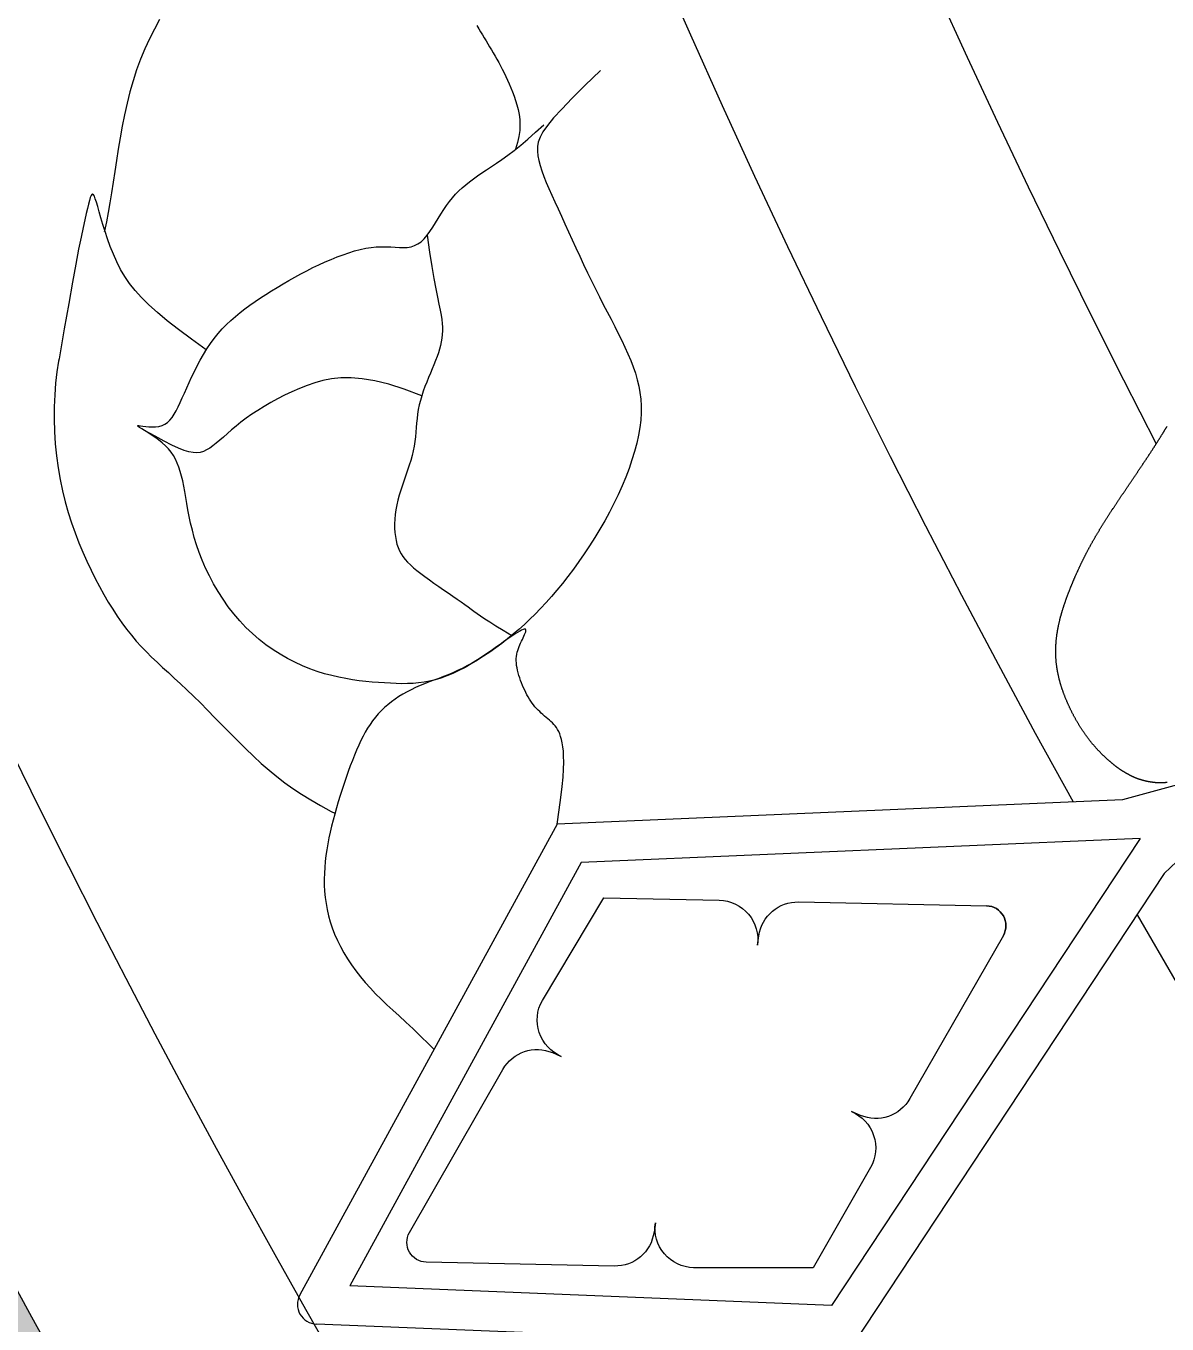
# Model space of a CAD drawing. Header units: feet. Extents: x 0 to 841, y 0 to 594.
# Drawn here: x 638.973 to 640.311, y 126.182 to 127.703 of the extents above; entities that cross this region are included whole.
import ezdxf

# ---------------------------------------------------------------- set-up
doc = ezdxf.new("R2010")
doc.units = ezdxf.units.FT
doc.header["$MEASUREMENT"] = 0
doc.layers.add('LOGO', color=7, linetype='Continuous')

# ---------------------------------------------------------------- blocks, each defined once
blk = doc.blocks.new('YOTA')
h = blk.add_hatch(color=1)
edge = h.paths.add_edge_path()
edge.add_arc((302.8865, 246.9749), 39.995, 0, 360)
edge = h.paths.add_edge_path(flags=16)
edge.add_arc((302.8865, 246.9749), 39.7003, 0, 360)
at = {"color": 2}
for p, q in [((272.7876, 229.9421), (272.1678, 229.7736)), ((272.7876, 229.9421), (272.3241, 229.4975)), ((272.1678, 229.7736), (270.0559, 229.6822)), ((270.0559, 229.6822), (269.0943, 227.924)), ((272.2344, 229.629), (270.1453, 229.5386)), ((272.2344, 229.629), (271.0812, 227.8847)), ((270.1453, 229.5386), (269.2805, 227.9574)), ((272.3241, 229.4975), (271.1583, 227.7341)), ((271.0812, 227.8847), (269.2805, 227.9574)), ((271.1583, 227.7341), (269.1559, 227.815))]:
    blk.add_line(p, q, dxfattribs=at)
for points in [[(268.5703, 232.6878), (268.5506, 232.6518), (268.532, 232.6151), (268.5146, 232.5776), (268.4986, 232.5391), (268.484, 232.4995), (268.4709, 232.4588), (268.4591, 232.4171), (268.4486, 232.3747), (268.4391, 232.3318), (268.4306, 232.2887), (268.4228, 232.2457), (268.4157, 232.203), (268.4091, 232.1609), (268.4027, 232.1196), (268.3966, 232.0795), (268.3905, 232.0407), (268.3843, 232.0032), (268.378, 231.967), (268.3714, 231.9321), (268.3644, 231.8983), (268.3635, 231.8944)], [(269.7561, 232.6648), (269.7629, 232.6532), (269.7696, 232.6417), (269.7764, 232.6304), (269.7831, 232.6191), (269.7899, 232.6079), (269.7967, 232.5967), (269.8034, 232.5854), (269.8102, 232.5741), (269.8169, 232.5626), (269.8237, 232.551), (269.8304, 232.5391), (269.8372, 232.527), (269.8439, 232.5145), (269.8506, 232.5018), (269.8572, 232.4887), (269.8637, 232.4753), (269.8701, 232.4615), (269.8765, 232.4472), (269.8826, 232.4325), (269.8887, 232.4174), (269.8945, 232.4017), (269.9002, 232.3855), (269.9054, 232.3687), (269.9099, 232.3512), (269.9134, 232.333), (269.9158, 232.3139), (269.9166, 232.2939), (269.9158, 232.2729), (269.913, 232.2509), (269.9079, 232.2277), (269.9004, 232.2032)], [(270.2175, 232.4966), (270.1594, 232.4406), (270.1114, 232.3932), (270.0727, 232.3533), (270.0423, 232.3198), (270.0192, 232.2917), (270.0026, 232.268), (269.9915, 232.2477), (269.985, 232.2296), (269.9821, 232.2128), (269.9819, 232.1962), (269.9837, 232.179), (269.9872, 232.1609), (269.9921, 232.1419), (269.9985, 232.122), (270.0061, 232.1011), (270.0149, 232.0792), (270.0247, 232.0562), (270.0354, 232.0321), (270.0468, 232.0069), (270.0589, 231.9805), (270.0714, 231.953), (270.0844, 231.9244), (270.0978, 231.8949), (270.1115, 231.8649), (270.1255, 231.8343), (270.1398, 231.8035), (270.1543, 231.7727), (270.169, 231.7419), (270.1837, 231.7115), (270.1985, 231.6815), (270.2134, 231.6522), (270.2281, 231.6236), (270.2426, 231.5956), (270.2569, 231.5682), (270.2707, 231.5413), (270.2841, 231.515), (270.2968, 231.4891), (270.3088, 231.4638), (270.32, 231.4388), (270.3303, 231.4143), (270.3396, 231.3901), (270.3477, 231.3661), (270.3547, 231.3422), (270.3605, 231.3182), (270.3649, 231.294), (270.3679, 231.2693), (270.3695, 231.2441), (270.3695, 231.2182), (270.368, 231.1915), (270.3647, 231.1637), (270.3598, 231.1348), (270.3531, 231.1049), (270.3449, 231.0741), (270.3352, 231.0427), (270.3242, 231.0107), (270.3118, 230.9782), (270.2982, 230.9456), (270.2835, 230.9128), (270.2677, 230.8801), (270.251, 230.8476), (270.2335, 230.8155), (270.2152, 230.7838), (270.1962, 230.7526), (270.1767, 230.7221), (270.1568, 230.6922), (270.1366, 230.6632), (270.1161, 230.635), (270.0956, 230.6077), (270.075, 230.5815), (270.0545, 230.5564), (270.0342, 230.5325), (270.014, 230.5097), (269.9939, 230.4879), (269.9737, 230.4671), (269.9535, 230.4472), (269.9331, 230.428), (269.9125, 230.4095), (269.8916, 230.3916), (269.8703, 230.3743), (269.8486, 230.3574), (269.8264, 230.3408), (269.8038, 230.3248), (269.781, 230.3093), (269.7579, 230.2946), (269.7347, 230.2807), (269.7116, 230.2677), (269.6886, 230.2558), (269.6658, 230.2451), (269.6433, 230.2357), (269.6214, 230.2277), (269.5999, 230.2212), (269.5788, 230.2161), (269.5581, 230.2123), (269.5375, 230.2096), (269.517, 230.2079), (269.4965, 230.207), (269.4757, 230.2069), (269.4546, 230.2074), (269.4331, 230.2083), (269.4111, 230.2096), (269.3883, 230.2111), (269.365, 230.2129), (269.341, 230.2151), (269.3164, 230.2179), (269.2913, 230.2214), (269.2657, 230.2256), (269.2397, 230.2307), (269.2132, 230.2369), (269.1863, 230.2442), (269.1591, 230.2528), (269.1316, 230.2627), (269.1039, 230.2741), (269.0761, 230.2869), (269.0485, 230.301), (269.0211, 230.3167), (268.9941, 230.3338), (268.9676, 230.3523), (268.9418, 230.3723), (268.9168, 230.3939), (268.8927, 230.4169), (268.8696, 230.4415), (268.8477, 230.4673), (268.8269, 230.4943), (268.8073, 230.5221), (268.789, 230.5507), (268.772, 230.5797), (268.7564, 230.6091), (268.7422, 230.6385), (268.7294, 230.6677), (268.718, 230.6966), (268.7082, 230.725), (268.6998, 230.7528), (268.6926, 230.7799), (268.6863, 230.8062), (268.6809, 230.8317), (268.6762, 230.8564), (268.672, 230.8801), (268.6681, 230.9028), (268.6644, 230.9244), (268.6606, 230.9449), (268.6566, 230.9642), (268.6523, 230.9824), (268.6476, 230.9995), (268.6423, 231.0157), (268.6363, 231.0309), (268.6296, 231.0453), (268.6219, 231.0589), (268.6132, 231.0718), (268.6033, 231.0841), (268.5922, 231.0958), (268.5798, 231.107), (268.5665, 231.1177), (268.5528, 231.1276), (268.5392, 231.1368), (268.5262, 231.1451), (268.5143, 231.1524), (268.5039, 231.1587), (268.4957, 231.1638), (268.4901, 231.1676), (268.4876, 231.17), (268.4885, 231.1711), (268.4925, 231.171), (268.4991, 231.1702), (268.5079, 231.1689), (268.5184, 231.1675), (268.5301, 231.1664), (268.5426, 231.1658), (268.5553, 231.1661), (268.5678, 231.1676), (268.5796, 231.1708), (268.5903, 231.1757), (268.6001, 231.1826), (268.609, 231.1911), (268.6173, 231.2014), (268.6251, 231.2131), (268.6326, 231.2264), (268.64, 231.241), (268.6474, 231.2569), (268.6549, 231.2741), (268.6629, 231.2923), (268.6714, 231.3115), (268.6804, 231.3316), (268.69, 231.3522), (268.7002, 231.3733), (268.7109, 231.3945), (268.7223, 231.4158), (268.7343, 231.4368), (268.7469, 231.4574), (268.7601, 231.4773), (268.774, 231.4964), (268.7886, 231.5146), (268.8038, 231.5317), (268.8197, 231.548), (268.8361, 231.5636), (268.8532, 231.5786), (268.8709, 231.593), (268.8891, 231.607), (268.9079, 231.6207), (268.9273, 231.6341), (268.9472, 231.6475), (268.9676, 231.6608), (268.9884, 231.674), (269.0097, 231.6871), (269.0313, 231.7001), (269.0533, 231.7128), (269.0754, 231.7253), (269.0978, 231.7375), (269.1204, 231.7493), (269.143, 231.7607), (269.1657, 231.7716), (269.1883, 231.782), (269.2109, 231.7918), (269.2333, 231.8009), (269.2555, 231.8092), (269.2774, 231.8167), (269.2989, 231.8233), (269.32, 231.8288), (269.3406, 231.8332), (269.3606, 231.8365), (269.38, 231.8384), (269.3986, 231.8391), (269.4165, 231.8388), (269.4338, 231.8379), (269.4503, 231.8369), (269.4661, 231.836), (269.4813, 231.8358), (269.4958, 231.8366), (269.5097, 231.8389), (269.5229, 231.8429), (269.5355, 231.8491), (269.5474, 231.8578), (269.5588, 231.8688), (269.5698, 231.8816), (269.5804, 231.8959), (269.5908, 231.9114), (269.601, 231.9276), (269.6112, 231.9443), (269.6214, 231.961), (269.6317, 231.9774), (269.6423, 231.9931), (269.6532, 232.0078), (269.6644, 232.0217), (269.6761, 232.0348), (269.6883, 232.0472), (269.701, 232.059), (269.7143, 232.0705), (269.7282, 232.0817), (269.7429, 232.0927), (269.7583, 232.1038), (269.7745, 232.1149), (269.7916, 232.1263), (269.8097, 232.1383), (269.8289, 232.1512), (269.8494, 232.1653), (269.8713, 232.181), (269.8946, 232.1986), (269.9196, 232.2185), (269.9464, 232.2409), (269.9751, 232.2662), (270.0058, 232.2947)], [(268.7448, 231.454), (268.6896, 231.4934), (268.6411, 231.5293), (268.5987, 231.5623), (268.5619, 231.5928), (268.5299, 231.6215), (268.5024, 231.6487), (268.4787, 231.675), (268.4582, 231.701), (268.4403, 231.7272), (268.4245, 231.754), (268.4102, 231.7819), (268.3974, 231.8105), (268.3858, 231.8394), (268.3755, 231.8679), (268.3663, 231.8957), (268.3582, 231.9222), (268.351, 231.9469), (268.3447, 231.9694), (268.3392, 231.9891), (268.3344, 232.0056), (268.3301, 232.0184), (268.3264, 232.0275), (268.323, 232.0331), (268.3199, 232.0353), (268.317, 232.0341), (268.314, 232.0297), (268.311, 232.0222), (268.3078, 232.0117), (268.3042, 231.9983), (268.3003, 231.9821), (268.2957, 231.9629), (268.2904, 231.9396), (268.2842, 231.9105), (268.2767, 231.8742), (268.2678, 231.8292), (268.2573, 231.774), (268.245, 231.707), (268.2306, 231.6267), (268.214, 231.5317), (268.1948, 231.4205)], [(269.5698, 231.8816), (269.5791, 231.8189), (269.5877, 231.7654), (269.5954, 231.7202), (269.6024, 231.6822), (269.6085, 231.6506), (269.6137, 231.6242), (269.6181, 231.6023), (269.6217, 231.5836), (269.6244, 231.5674), (269.6262, 231.5526), (269.6272, 231.5383), (269.6273, 231.5244), (269.6265, 231.5107), (269.625, 231.4972), (269.6227, 231.4837), (269.6198, 231.4702), (269.6161, 231.4565), (269.6117, 231.4425), (269.6068, 231.4283), (269.6012, 231.4135), (269.5951, 231.3983), (269.5886, 231.3826), (269.5818, 231.3665), (269.575, 231.3501), (269.5681, 231.3334), (269.5615, 231.3164), (269.5552, 231.2994), (269.5495, 231.2822), (269.5444, 231.265), (269.5401, 231.2479), (269.5367, 231.2309), (269.5341, 231.2139), (269.532, 231.197), (269.5304, 231.1801), (269.5289, 231.1632), (269.5275, 231.1462), (269.5258, 231.1291), (269.5238, 231.1118), (269.5212, 231.0944), (269.5178, 231.0768), (269.5135, 231.0589), (269.5084, 231.0408), (269.5027, 231.0225), (269.4965, 231.0041), (269.4902, 230.9856), (269.4837, 230.967), (269.4774, 230.9484), (269.4713, 230.9298), (269.4657, 230.9112), (269.4608, 230.8927), (269.4566, 230.8744), (269.4533, 230.8562), (269.4509, 230.8383), (269.4492, 230.8208), (269.4484, 230.8038), (269.4484, 230.7872), (269.4493, 230.7713), (269.451, 230.7561), (269.4536, 230.7416), (269.457, 230.7281), (269.4612, 230.7154), (269.4664, 230.7035), (269.4725, 230.6922), (269.4796, 230.6814), (269.4877, 230.671), (269.497, 230.6607), (269.5074, 230.6505), (269.519, 230.6401), (269.5319, 230.6295), (269.5461, 230.6184), (269.5615, 230.6068), (269.5781, 230.5948), (269.5954, 230.5825), (269.613, 230.5701), (269.6309, 230.5578), (269.6485, 230.5457), (269.6656, 230.5339), (269.6818, 230.5227), (269.6969, 230.5122), (269.7106, 230.5025), (269.7227, 230.4937), (269.7339, 230.4854), (269.7449, 230.4773), (269.7566, 230.4689), (269.7697, 230.4597), (269.7852, 230.4494), (269.8037, 230.4374), (269.8262, 230.4233), (269.8534, 230.4067), (269.8861, 230.3872)], [(268.1948, 231.4205), (268.193, 231.4114), (268.1866, 231.3711), (268.1817, 231.3289), (268.1784, 231.2852), (268.1766, 231.2404), (268.1763, 231.1949), (268.1775, 231.1491), (268.1804, 231.1033), (268.1847, 231.0579), (268.1907, 231.0133), (268.1982, 230.9698), (268.2071, 230.9274), (268.2174, 230.8863), (268.2288, 230.8463), (268.2412, 230.8075), (268.2546, 230.7699), (268.2687, 230.7335), (268.2834, 230.6982), (268.2985, 230.6642), (268.314, 230.6314), (268.3298, 230.5997), (268.3457, 230.5693), (268.3619, 230.54), (268.3784, 230.5119), (268.3951, 230.4848), (268.4121, 230.459), (268.4294, 230.4342), (268.447, 230.4104), (268.4649, 230.3878), (268.4832, 230.3661), (268.5019, 230.3455), (268.521, 230.3256), (268.5406, 230.3062), (268.5608, 230.287), (268.5816, 230.2677), (268.603, 230.248), (268.6252, 230.2277), (268.6483, 230.2065), (268.6721, 230.1841), (268.6969, 230.1602), (268.7227, 230.1347), (268.7494, 230.1077), (268.7768, 230.0798), (268.8048, 230.0511), (268.8333, 230.0221), (268.8623, 229.993), (268.8915, 229.9643), (268.9208, 229.9363), (268.9502, 229.9093), (268.9794, 229.8837), (269.0086, 229.8597), (269.0381, 229.837), (269.0686, 229.8153), (269.1007, 229.7941), (269.1348, 229.7731), (269.1717, 229.7519), (269.2118, 229.73), (269.2255, 229.7229)], [(269.5495, 231.2822), (269.4845, 231.3066), (269.4263, 231.325), (269.3743, 231.3378), (269.3276, 231.3457), (269.2856, 231.3492), (269.2476, 231.3489), (269.2129, 231.3454), (269.1807, 231.3391), (269.1504, 231.3306), (269.1213, 231.3206), (269.0928, 231.3094), (269.0648, 231.2973), (269.0375, 231.2845), (269.011, 231.271), (268.9854, 231.2569), (268.9607, 231.2425), (268.9371, 231.2278), (268.9148, 231.2129), (268.8937, 231.1981), (268.8741, 231.1833), (268.8559, 231.1688), (268.8391, 231.1547), (268.8235, 231.1411), (268.8089, 231.1282), (268.7952, 231.1162), (268.7822, 231.1052), (268.7697, 231.0954), (268.7577, 231.0868), (268.7458, 231.0798), (268.7341, 231.0744), (268.7221, 231.0708), (268.7095, 231.0692), (268.6956, 231.0698), (268.6799, 231.0728), (268.6618, 231.0783), (268.6406, 231.0867), (268.6159, 231.0981), (268.587, 231.1127), (268.5533, 231.1308), (268.5143, 231.1524)], [(272.3346, 229.8378), (272.3332, 229.8376), (272.3318, 229.8375), (272.3305, 229.8374), (272.3291, 229.8373), (272.3278, 229.8371), (272.3264, 229.837), (272.3251, 229.837), (272.3238, 229.8369), (272.3225, 229.8368), (272.3212, 229.8367), (272.3199, 229.8367), (272.3186, 229.8366), (272.3174, 229.8365), (272.3161, 229.8365), (272.3148, 229.8365), (272.3136, 229.8364), (272.3124, 229.8364), (272.3111, 229.8364), (272.3099, 229.8364), (272.3087, 229.8364), (272.3075, 229.8364), (272.3063, 229.8364), (272.3051, 229.8364), (272.3039, 229.8365), (272.3028, 229.8365), (272.3016, 229.8365), (272.3004, 229.8366), (272.2993, 229.8366), (272.2981, 229.8367), (272.297, 229.8367), (272.2959, 229.8368), (272.2947, 229.8369), (272.2936, 229.8369), (272.2925, 229.837), (272.2914, 229.8371), (272.2903, 229.8372), (272.2892, 229.8373), (272.2881, 229.8374), (272.287, 229.8375), (272.2859, 229.8376), (272.2848, 229.8377), (272.2837, 229.8379), (272.2826, 229.838), (272.2815, 229.8381), (272.2805, 229.8383), (272.2794, 229.8384), (272.2783, 229.8385), (272.2773, 229.8387), (272.2762, 229.8388), (272.2752, 229.839), (272.2741, 229.8392), (272.2731, 229.8393), (272.272, 229.8395), (272.271, 229.8397), (272.2699, 229.8399), (272.2689, 229.84), (272.2678, 229.8402), (272.2668, 229.8404), (272.2657, 229.8406), (272.2647, 229.8408), (272.2637, 229.841), (272.2626, 229.8412), (272.2616, 229.8414), (272.2605, 229.8416), (272.2595, 229.8419), (272.2585, 229.8421), (272.2574, 229.8423), (272.2564, 229.8425), (272.2554, 229.8428), (272.2543, 229.843), (272.2533, 229.8432), (272.2523, 229.8435), (272.2512, 229.8437), (272.2502, 229.844), (272.2492, 229.8442), (272.2481, 229.8445), (272.2471, 229.8448), (272.2461, 229.845), (272.245, 229.8453), (272.244, 229.8456), (272.243, 229.8459), (272.2419, 229.8462), (272.2409, 229.8465), (272.2399, 229.8468), (272.2388, 229.8471), (272.2378, 229.8474), (272.2368, 229.8477), (272.2357, 229.848), (272.2347, 229.8484), (272.2336, 229.8487), (272.2326, 229.849), (272.2316, 229.8494), (272.2305, 229.8497), (272.2295, 229.8501), (272.2284, 229.8504), (272.2274, 229.8508), (272.2264, 229.8512), (272.2253, 229.8515), (272.2243, 229.8519), (272.2232, 229.8523), (272.2222, 229.8527), (272.2211, 229.8531), (272.2201, 229.8535), (272.219, 229.8539), (272.2179, 229.8544), (272.2169, 229.8548), (272.2158, 229.8552), (272.2148, 229.8557), (272.2137, 229.8561), (272.2126, 229.8566), (272.2116, 229.857), (272.2105, 229.8575), (272.2094, 229.858), (272.2084, 229.8584), (272.2073, 229.8589), (272.2062, 229.8594), (272.2051, 229.8599), (272.2041, 229.8604), (272.203, 229.8609), (272.2019, 229.8615), (272.2008, 229.862), (272.1997, 229.8625), (272.1986, 229.8631), (272.1975, 229.8636), (272.1964, 229.8642), (272.1953, 229.8647), (272.1942, 229.8653), (272.1931, 229.8659), (272.192, 229.8665), (272.1909, 229.8671), (272.1898, 229.8677), (272.1886, 229.8683), (272.1875, 229.8689), (272.1864, 229.8695), (272.1853, 229.8702), (272.1841, 229.8708), (272.183, 229.8715), (272.1819, 229.8721), (272.1807, 229.8728), (272.1796, 229.8735), (272.1784, 229.8742), (272.1773, 229.8749), (272.1761, 229.8756), (272.175, 229.8763), (272.1738, 229.877), (272.1726, 229.8777), (272.1715, 229.8785), (272.1703, 229.8792), (272.1691, 229.88), (272.1679, 229.8807), (272.1667, 229.8815), (272.1655, 229.8823), (272.1644, 229.8831), (272.1632, 229.8839), (272.162, 229.8847), (272.1607, 229.8855), (272.1595, 229.8864), (272.1583, 229.8872), (272.1571, 229.8881), (272.1559, 229.8889), (272.1546, 229.8898), (272.1534, 229.8907), (272.1522, 229.8915), (272.1509, 229.8924), (272.1497, 229.8933), (272.1484, 229.8943), (272.1472, 229.8952), (272.1459, 229.8961), (272.1447, 229.8971), (272.1434, 229.898), (272.1421, 229.899), (272.1409, 229.9), (272.1396, 229.9009), (272.1383, 229.9019), (272.137, 229.9029), (272.1357, 229.9039), (272.1345, 229.905), (272.1332, 229.906), (272.1319, 229.907), (272.1306, 229.9081), (272.1293, 229.9091), (272.128, 229.9102), (272.1267, 229.9113), (272.1254, 229.9124), (272.1241, 229.9135), (272.1228, 229.9146), (272.1214, 229.9157), (272.1201, 229.9168), (272.1188, 229.9179), (272.1175, 229.9191), (272.1162, 229.9202), (272.1149, 229.9214), (272.1135, 229.9226), (272.1122, 229.9237), (272.1109, 229.9249), (272.1096, 229.9261), (272.1082, 229.9273), (272.1069, 229.9285), (272.1056, 229.9298), (272.1042, 229.931), (272.1029, 229.9322), (272.1016, 229.9335), (272.1002, 229.9348), (272.0989, 229.936), (272.0976, 229.9373), (272.0962, 229.9386), (272.0949, 229.9399), (272.0935, 229.9412), (272.0922, 229.9425), (272.0909, 229.9439), (272.0895, 229.9452), (272.0882, 229.9465), (272.0869, 229.9479), (272.0855, 229.9493), (272.0842, 229.9506), (272.0828, 229.952), (272.0815, 229.9534), (272.0802, 229.9548), (272.0788, 229.9562), (272.0775, 229.9576), (272.0762, 229.9591), (272.0748, 229.9605), (272.0735, 229.9619), (272.0722, 229.9634), (272.0708, 229.9648), (272.0695, 229.9663), (272.0682, 229.9678), (272.0668, 229.9693), (272.0655, 229.9708), (272.0642, 229.9723), (272.0629, 229.9738), (272.0616, 229.9753), (272.0602, 229.9769), (272.0589, 229.9784), (272.0576, 229.98), (272.0563, 229.9815), (272.055, 229.9831), (272.0537, 229.9847), (272.0524, 229.9863), (272.0511, 229.9879), (272.0498, 229.9895), (272.0485, 229.9911), (272.0472, 229.9927), (272.0459, 229.9943), (272.0446, 229.996), (272.0433, 229.9976), (272.042, 229.9993), (272.0407, 230.001), (272.0394, 230.0026), (272.0382, 230.0043), (272.0369, 230.006), (272.0356, 230.0077), (272.0344, 230.0094), (272.0331, 230.0112), (272.0318, 230.0129), (272.0306, 230.0146), (272.0293, 230.0164), (272.0281, 230.0181), (272.0268, 230.0199), (272.0256, 230.0217), (272.0244, 230.0234), (272.0231, 230.0252), (272.0219, 230.027), (272.0207, 230.0288), (272.0195, 230.0307), (272.0183, 230.0325), (272.017, 230.0343), (272.0158, 230.0361), (272.0146, 230.038), (272.0134, 230.0398), (272.0123, 230.0417), (272.0111, 230.0436), (272.0099, 230.0454), (272.0087, 230.0473), (272.0075, 230.0492), (272.0064, 230.0511), (272.0052, 230.053), (272.0041, 230.0549), (272.0029, 230.0568), (272.0018, 230.0587), (272.0006, 230.0606), (271.9995, 230.0625), (271.9984, 230.0645), (271.9972, 230.0664), (271.9961, 230.0684), (271.995, 230.0703), (271.9939, 230.0723), (271.9928, 230.0742), (271.9917, 230.0762), (271.9906, 230.0781), (271.9895, 230.0801), (271.9884, 230.0821), (271.9874, 230.0841), (271.9863, 230.0861), (271.9853, 230.088), (271.9842, 230.09), (271.9832, 230.092), (271.9821, 230.094), (271.9811, 230.096), (271.9801, 230.098), (271.979, 230.1), (271.978, 230.102), (271.977, 230.1041), (271.976, 230.1061), (271.975, 230.1081), (271.974, 230.1101), (271.9731, 230.1121), (271.9721, 230.1142), (271.9711, 230.1162), (271.9702, 230.1182), (271.9692, 230.1202), (271.9683, 230.1223), (271.9673, 230.1243), (271.9664, 230.1263), (271.9655, 230.1284), (271.9646, 230.1304), (271.9637, 230.1325), (271.9628, 230.1345), (271.9619, 230.1365), (271.961, 230.1386), (271.9601, 230.1406), (271.9593, 230.1427), (271.9584, 230.1447), (271.9575, 230.1467), (271.9567, 230.1488), (271.9559, 230.1508), (271.955, 230.1529), (271.9542, 230.1549), (271.9534, 230.1569), (271.9526, 230.159), (271.9518, 230.161), (271.951, 230.163), (271.9503, 230.1651), (271.9495, 230.1671), (271.9487, 230.1691), (271.948, 230.1712), (271.9472, 230.1732), (271.9465, 230.1752), (271.9458, 230.1772), (271.9451, 230.1793), (271.9444, 230.1813), (271.9437, 230.1833), (271.943, 230.1853), (271.9423, 230.1873), (271.9417, 230.1893), (271.941, 230.1913), (271.9403, 230.1933), (271.9397, 230.1953), (271.9391, 230.1973), (271.9385, 230.1993), (271.9379, 230.2013), (271.9373, 230.2033), (271.9367, 230.2053), (271.9361, 230.2072), (271.9355, 230.2092), (271.935, 230.2112), (271.9344, 230.2131), (271.9339, 230.2151), (271.9333, 230.217), (271.9328, 230.219), (271.9323, 230.2209), (271.9318, 230.2229), (271.9313, 230.2248), (271.9308, 230.2267), (271.9304, 230.2287), (271.9299, 230.2306), (271.9294, 230.2325), (271.929, 230.2344), (271.9286, 230.2363), (271.9282, 230.2382), (271.9277, 230.2401), (271.9273, 230.242), (271.9269, 230.2439), (271.9266, 230.2458), (271.9262, 230.2477), (271.9258, 230.2496), (271.9255, 230.2514), (271.9251, 230.2533), (271.9248, 230.2552), (271.9245, 230.257), (271.9241, 230.2589), (271.9238, 230.2607), (271.9235, 230.2626), (271.9232, 230.2644), (271.923, 230.2663), (271.9227, 230.2681), (271.9224, 230.27), (271.9222, 230.2718), (271.9219, 230.2736), (271.9217, 230.2754), (271.9215, 230.2773), (271.9212, 230.2791), (271.921, 230.2809), (271.9208, 230.2827), (271.9206, 230.2845), (271.9204, 230.2863), (271.9203, 230.2881), (271.9201, 230.2899), (271.9199, 230.2917), (271.9198, 230.2935), (271.9196, 230.2953), (271.9195, 230.297), (271.9194, 230.2988), (271.9192, 230.3006), (271.9191, 230.3024), (271.919, 230.3041), (271.9189, 230.3059), (271.9188, 230.3077), (271.9188, 230.3094), (271.9187, 230.3112), (271.9186, 230.3129), (271.9186, 230.3147), (271.9185, 230.3164), (271.9185, 230.3182), (271.9184, 230.3199), (271.9184, 230.3217), (271.9184, 230.3234), (271.9184, 230.3252), (271.9184, 230.3269), (271.9184, 230.3286), (271.9184, 230.3303), (271.9184, 230.3321), (271.9184, 230.3338), (271.9185, 230.3355), (271.9185, 230.3372), (271.9185, 230.339), (271.9186, 230.3407), (271.9186, 230.3424), (271.9187, 230.3441), (271.9188, 230.3458), (271.9189, 230.3475), (271.9189, 230.3492), (271.919, 230.3509), (271.9191, 230.3526), (271.9192, 230.3543), (271.9194, 230.356), (271.9195, 230.3577), (271.9196, 230.3594), (271.9197, 230.3611), (271.9199, 230.3628), (271.92, 230.3645), (271.9202, 230.3661), (271.9203, 230.3678), (271.9205, 230.3695), (271.9206, 230.3712), (271.9208, 230.3729), (271.921, 230.3745), (271.9212, 230.3762), (271.9214, 230.3779), (271.9216, 230.3796), (271.9218, 230.3812), (271.922, 230.3829), (271.9222, 230.3846), (271.9224, 230.3862), (271.9227, 230.3879), (271.9229, 230.3896), (271.9231, 230.3912), (271.9234, 230.3929), (271.9236, 230.3946), (271.9239, 230.3962), (271.9241, 230.3979), (271.9244, 230.3995), (271.9247, 230.4012), (271.9249, 230.4028), (271.9252, 230.4045), (271.9255, 230.4062), (271.9258, 230.4078), (271.9261, 230.4095), (271.9264, 230.4111), (271.9267, 230.4128), (271.927, 230.4144), (271.9273, 230.4161), (271.9276, 230.4177), (271.928, 230.4194), (271.9283, 230.421), (271.9286, 230.4227), (271.929, 230.4243), (271.9293, 230.426), (271.9297, 230.4276), (271.93, 230.4293), (271.9304, 230.4309), (271.9308, 230.4325), (271.9311, 230.4342), (271.9315, 230.4358), (271.9319, 230.4375), (271.9323, 230.4391), (271.9327, 230.4408), (271.9331, 230.4424), (271.9335, 230.4441), (271.9339, 230.4457), (271.9343, 230.4473), (271.9347, 230.449), (271.9351, 230.4506), (271.9355, 230.4523), (271.936, 230.4539), (271.9364, 230.4556), (271.9368, 230.4572), (271.9373, 230.4589), (271.9377, 230.4605), (271.9382, 230.4621), (271.9386, 230.4638), (271.9391, 230.4654), (271.9396, 230.4671), (271.94, 230.4687), (271.9405, 230.4704), (271.941, 230.472), (271.9415, 230.4737), (271.9419, 230.4753), (271.9424, 230.477), (271.9429, 230.4786), (271.9434, 230.4803), (271.9439, 230.4819), (271.9444, 230.4836), (271.945, 230.4852), (271.9455, 230.4869), (271.946, 230.4885), (271.9465, 230.4902), (271.947, 230.4918), (271.9476, 230.4935), (271.9481, 230.4952), (271.9487, 230.4968), (271.9492, 230.4985), (271.9497, 230.5001), (271.9503, 230.5018), (271.9509, 230.5035), (271.9514, 230.5051), (271.952, 230.5068), (271.9525, 230.5085), (271.9531, 230.5101), (271.9537, 230.5118), (271.9543, 230.5135), (271.9549, 230.5151), (271.9554, 230.5168), (271.956, 230.5185), (271.9566, 230.5202), (271.9572, 230.5218), (271.9578, 230.5235), (271.9584, 230.5252), (271.959, 230.5269), (271.9597, 230.5285), (271.9603, 230.5302), (271.9609, 230.5319), (271.9615, 230.5336), (271.9622, 230.5353), (271.9628, 230.537), (271.9634, 230.5387), (271.9641, 230.5404), (271.9647, 230.5421), (271.9653, 230.5438), (271.966, 230.5455), (271.9666, 230.5472), (271.9673, 230.5489), (271.968, 230.5506), (271.9686, 230.5523), (271.9693, 230.554), (271.97, 230.5557), (271.9706, 230.5574), (271.9713, 230.5591), (271.972, 230.5608), (271.9727, 230.5626), (271.9734, 230.5643), (271.974, 230.566), (271.9747, 230.5677), (271.9754, 230.5695), (271.9761, 230.5712), (271.9768, 230.5729), (271.9775, 230.5747), (271.9782, 230.5764), (271.979, 230.5781), (271.9797, 230.5799), (271.9804, 230.5816), (271.9811, 230.5834), (271.9818, 230.5851), (271.9826, 230.5869), (271.9833, 230.5886), (271.984, 230.5904), (271.9848, 230.5921), (271.9855, 230.5939), (271.9863, 230.5956), (271.987, 230.5974), (271.9878, 230.5992), (271.9885, 230.6009), (271.9893, 230.6027), (271.9901, 230.6045), (271.9908, 230.6063), (271.9916, 230.608), (271.9924, 230.6098), (271.9932, 230.6116), (271.994, 230.6134), (271.9947, 230.6152), (271.9955, 230.6169), (271.9963, 230.6187), (271.9971, 230.6205), (271.9979, 230.6223), (271.9988, 230.6241), (271.9996, 230.6259), (272.0004, 230.6277), (272.0012, 230.6295), (272.002, 230.6313), (272.0029, 230.6331), (272.0037, 230.6349), (272.0045, 230.6367), (272.0054, 230.6385), (272.0062, 230.6403), (272.0071, 230.6422), (272.0079, 230.644), (272.0088, 230.6458), (272.0096, 230.6476), (272.0105, 230.6494), (272.0114, 230.6513), (272.0122, 230.6531), (272.0131, 230.6549), (272.014, 230.6568), (272.0149, 230.6586), (272.0158, 230.6604), (272.0167, 230.6623), (272.0176, 230.6641), (272.0185, 230.666), (272.0194, 230.6678), (272.0203, 230.6697), (272.0212, 230.6715), (272.0221, 230.6734), (272.0231, 230.6752), (272.024, 230.6771), (272.0249, 230.6789), (272.0259, 230.6808), (272.0268, 230.6826), (272.0278, 230.6845), (272.0287, 230.6864), (272.0297, 230.6882), (272.0306, 230.6901), (272.0316, 230.692), (272.0326, 230.6939), (272.0336, 230.6957), (272.0345, 230.6976), (272.0355, 230.6995), (272.0365, 230.7014), (272.0375, 230.7033), (272.0385, 230.7051), (272.0395, 230.707), (272.0405, 230.7089), (272.0415, 230.7108), (272.0426, 230.7127), (272.0436, 230.7146), (272.0446, 230.7165), (272.0456, 230.7184), (272.0467, 230.7203), (272.0477, 230.7222), (272.0488, 230.7241), (272.0498, 230.726), (272.0509, 230.728), (272.052, 230.7299), (272.053, 230.7318), (272.0541, 230.7337), (272.0552, 230.7356), (272.0563, 230.7375), (272.0574, 230.7395), (272.0585, 230.7414), (272.0596, 230.7433), (272.0607, 230.7452), (272.0618, 230.7472), (272.0629, 230.7491), (272.064, 230.7511), (272.0651, 230.753), (272.0663, 230.7549), (272.0674, 230.7569), (272.0685, 230.7588), (272.0697, 230.7608), (272.0708, 230.7627), (272.072, 230.7646), (272.0731, 230.7666), (272.0743, 230.7685), (272.0754, 230.7705), (272.0766, 230.7724), (272.0778, 230.7744), (272.079, 230.7764), (272.0801, 230.7783), (272.0813, 230.7803), (272.0825, 230.7822), (272.0837, 230.7842), (272.0849, 230.7861), (272.0861, 230.7881), (272.0873, 230.7901), (272.0885, 230.792), (272.0897, 230.794), (272.0909, 230.796), (272.0921, 230.7979), (272.0934, 230.7999), (272.0946, 230.8019), (272.0958, 230.8038), (272.097, 230.8058), (272.0983, 230.8078), (272.0995, 230.8097), (272.1007, 230.8117), (272.102, 230.8137), (272.1032, 230.8156), (272.1045, 230.8176), (272.1057, 230.8196), (272.107, 230.8215), (272.1082, 230.8235), (272.1095, 230.8255), (272.1107, 230.8274), (272.112, 230.8294), (272.1132, 230.8314), (272.1145, 230.8333), (272.1158, 230.8353), (272.117, 230.8373), (272.1183, 230.8392), (272.1196, 230.8412), (272.1208, 230.8432), (272.1221, 230.8451), (272.1234, 230.8471), (272.1247, 230.8491), (272.1259, 230.851), (272.1272, 230.853), (272.1285, 230.8549), (272.1298, 230.8569), (272.1311, 230.8589), (272.1323, 230.8608), (272.1336, 230.8628), (272.1349, 230.8647), (272.1362, 230.8667), (272.1375, 230.8686), (272.1388, 230.8706), (272.1401, 230.8725), (272.1413, 230.8745), (272.1426, 230.8764), (272.1439, 230.8784), (272.1452, 230.8803), (272.1465, 230.8823), (272.1478, 230.8842), (272.1491, 230.8862), (272.1504, 230.8881), (272.1517, 230.89), (272.153, 230.892), (272.1542, 230.8939), (272.1555, 230.8958), (272.1568, 230.8978), (272.1581, 230.8997), (272.1594, 230.9016), (272.1607, 230.9035), (272.162, 230.9055), (272.1633, 230.9074), (272.1646, 230.9093), (272.1658, 230.9112), (272.1671, 230.9131), (272.1684, 230.915), (272.1697, 230.9169), (272.171, 230.9189), (272.1723, 230.9208), (272.1735, 230.9227), (272.1748, 230.9245), (272.1761, 230.9264), (272.1774, 230.9283), (272.1786, 230.9302), (272.1799, 230.9321), (272.1812, 230.934), (272.1825, 230.9359), (272.1837, 230.9378), (272.185, 230.9396), (272.1863, 230.9415), (272.1875, 230.9434), (272.1888, 230.9452), (272.19, 230.9471), (272.1913, 230.949), (272.1926, 230.9508), (272.1938, 230.9527), (272.1951, 230.9545), (272.1963, 230.9564), (272.1976, 230.9582), (272.1988, 230.96), (272.2, 230.9619), (272.2013, 230.9637), (272.2025, 230.9655), (272.2038, 230.9674), (272.205, 230.9692), (272.2062, 230.971), (272.2075, 230.9728), (272.2087, 230.9747), (272.2099, 230.9765), (272.2111, 230.9783), (272.2124, 230.9801), (272.2136, 230.9819), (272.2148, 230.9837), (272.216, 230.9855), (272.2172, 230.9873), (272.2185, 230.9891), (272.2197, 230.9909), (272.2209, 230.9926), (272.2221, 230.9944), (272.2233, 230.9962), (272.2245, 230.998), (272.2257, 230.9997), (272.2269, 231.0015), (272.228, 231.0033), (272.2292, 231.005), (272.2304, 231.0068), (272.2316, 231.0085), (272.2328, 231.0103), (272.234, 231.012), (272.2351, 231.0138), (272.2363, 231.0155), (272.2375, 231.0173), (272.2386, 231.019), (272.2398, 231.0207), (272.241, 231.0225), (272.2421, 231.0242), (272.2433, 231.0259), (272.2444, 231.0276), (272.2456, 231.0293), (272.2467, 231.0311), (272.2479, 231.0328), (272.249, 231.0345), (272.2502, 231.0362), (272.2513, 231.0379), (272.2524, 231.0396), (272.2535, 231.0413), (272.2547, 231.0429), (272.2558, 231.0446), (272.2569, 231.0463), (272.258, 231.048), (272.2591, 231.0497), (272.2603, 231.0513), (272.2614, 231.053), (272.2625, 231.0547), (272.2636, 231.0563), (272.2647, 231.058), (272.2657, 231.0596), (272.2668, 231.0613), (272.2679, 231.0629), (272.269, 231.0646), (272.2701, 231.0662), (272.2712, 231.0678), (272.2722, 231.0695), (272.2733, 231.0711), (272.2744, 231.0727), (272.2754, 231.0743), (272.2765, 231.076), (272.2775, 231.0776), (272.2786, 231.0792), (272.2796, 231.0808), (272.2807, 231.0824), (272.2817, 231.084), (272.2828, 231.0856), (272.2838, 231.0872), (272.2848, 231.0888), (272.2858, 231.0904), (272.2869, 231.092), (272.2879, 231.0935), (272.2889, 231.0951), (272.2899, 231.0967), (272.2909, 231.0982), (272.2919, 231.0998), (272.2929, 231.1014), (272.2939, 231.1029), (272.2949, 231.1045), (272.2959, 231.106), (272.2969, 231.1076), (272.2978, 231.1091), (272.2988, 231.1107), (272.2998, 231.1122), (272.3007, 231.1137), (272.3017, 231.1152), (272.3027, 231.1168), (272.3036, 231.1183), (272.3046, 231.1198), (272.3055, 231.1213), (272.3064, 231.1228), (272.3074, 231.1243), (272.3083, 231.1258), (272.3092, 231.1273), (272.3102, 231.1288), (272.3111, 231.1303), (272.312, 231.1317), (272.3129, 231.1332), (272.3138, 231.1347), (272.3147, 231.1361), (272.3156, 231.1376), (272.3165, 231.139), (272.3174, 231.1405), (272.3183, 231.1419), (272.3192, 231.1433), (272.3201, 231.1448), (272.3209, 231.1462), (272.3218, 231.1476), (272.3227, 231.149), (272.3236, 231.1504), (272.3244, 231.1518), (272.3253, 231.1532), (272.3261, 231.1545), (272.327, 231.1559), (272.3278, 231.1573), (272.3287, 231.1586), (272.3295, 231.16), (272.3303, 231.1613), (272.3312, 231.1627), (272.332, 231.164), (272.3328, 231.1653), (272.3336, 231.1667), (272.3345, 231.168)], [(270.0559, 229.6822), (270.0637, 229.7352), (270.0698, 229.7817), (270.0743, 229.8222), (270.0775, 229.8573), (270.0793, 229.8876), (270.0801, 229.9136), (270.0798, 229.9358), (270.0787, 229.9548), (270.077, 229.9712), (270.0746, 229.9854), (270.0719, 229.998), (270.0687, 230.0092), (270.0652, 230.0191), (270.0614, 230.0278), (270.0572, 230.0357), (270.0527, 230.0426), (270.048, 230.049), (270.0429, 230.0548), (270.0376, 230.0602), (270.0321, 230.0655), (270.0264, 230.0706), (270.0206, 230.0757), (270.0146, 230.0809), (270.0085, 230.0861), (270.0024, 230.0914), (269.9963, 230.0968), (269.9903, 230.1024), (269.9843, 230.1082), (269.9785, 230.1143), (269.9728, 230.1207), (269.9673, 230.1274), (269.9621, 230.1344), (269.957, 230.1417), (269.9521, 230.1493), (269.9474, 230.1572), (269.9429, 230.1653), (269.9385, 230.1737), (269.9343, 230.1823), (269.9303, 230.1912), (269.9264, 230.2003), (269.9226, 230.2095), (269.919, 230.2189), (269.9157, 230.2284), (269.9127, 230.2379), (269.9099, 230.2475), (269.9076, 230.2569), (269.9056, 230.2662), (269.9041, 230.2753), (269.9031, 230.2842), (269.9027, 230.2928), (269.9028, 230.301), (269.9035, 230.3089), (269.9047, 230.3166), (269.9063, 230.324), (269.9084, 230.3312), (269.9107, 230.3382), (269.9133, 230.3451), (269.9162, 230.3518), (269.9192, 230.3585), (269.9223, 230.3652), (269.9255, 230.3718), (269.9287, 230.3783), (269.9316, 230.3846), (269.9342, 230.3905), (269.9364, 230.3959), (269.938, 230.4006), (269.9388, 230.4046), (269.9388, 230.4077), (269.9378, 230.4099), (269.9358, 230.4109), (269.9325, 230.4106), (269.928, 230.4092), (269.9223, 230.4067), (269.9156, 230.4031), (269.9079, 230.3986), (269.8991, 230.393), (269.8894, 230.3866), (269.8789, 230.3794), (269.8675, 230.3715), (269.8553, 230.3629), (269.8423, 230.3536), (269.8287, 230.3439), (269.8145, 230.3338), (269.7997, 230.3235), (269.7843, 230.3131), (269.7685, 230.3027), (269.7522, 230.2924), (269.7355, 230.2825), (269.7186, 230.273), (269.7013, 230.264), (269.6838, 230.2556), (269.6662, 230.2478), (269.6484, 230.2405), (269.6306, 230.2334), (269.6129, 230.2267), (269.5952, 230.22), (269.5777, 230.2133), (269.5604, 230.2065), (269.5434, 230.1995), (269.5268, 230.1922), (269.5106, 230.1844), (269.4948, 230.1762), (269.4794, 230.1676), (269.4646, 230.1585), (269.4503, 230.1489), (269.4365, 230.1388), (269.4232, 230.1283), (269.4106, 230.1173), (269.3986, 230.1059), (269.3872, 230.0939), (269.3764, 230.0815), (269.3663, 230.0685), (269.3567, 230.055), (269.3475, 230.0408), (269.3387, 230.0259), (269.3303, 230.0104), (269.3221, 229.9941), (269.314, 229.977), (269.3061, 229.959), (269.2983, 229.9401), (269.2904, 229.9203), (269.2826, 229.8997), (269.2748, 229.8784), (269.2671, 229.8565), (269.2595, 229.8342), (269.252, 229.8115), (269.2448, 229.7886), (269.2378, 229.7656), (269.2311, 229.7426), (269.2247, 229.7198), (269.2186, 229.6972), (269.2129, 229.6748), (269.2076, 229.6526), (269.2028, 229.6305), (269.1985, 229.6085), (269.1947, 229.5866), (269.1915, 229.5647), (269.189, 229.5428), (269.187, 229.5208), (269.1858, 229.4986), (269.1854, 229.4764), (269.1857, 229.454), (269.1869, 229.4315), (269.189, 229.4088), (269.1921, 229.3861), (269.1962, 229.3632), (269.2014, 229.3403), (269.2078, 229.3173), (269.2154, 229.2943), (269.2243, 229.2712), (269.2346, 229.2481), (269.2461, 229.225), (269.2588, 229.202), (269.2727, 229.1792), (269.2878, 229.1565), (269.3038, 229.1342), (269.3209, 229.1121), (269.3389, 229.0904), (269.3578, 229.0692), (269.3775, 229.0484), (269.3979, 229.0281), (269.4193, 229.0079), (269.4418, 228.9873), (269.4655, 228.9657), (269.4905, 228.9428), (269.5171, 228.918), (269.5454, 228.8909), (269.5756, 228.8609), (269.5955, 228.8403)]]:
    blk.add_lwpolyline(points, dxfattribs=at)
blk.add_lwpolyline([(271.7227, 229.2667, 0.569169), (271.6603, 229.3769, -0.569169), (271.7227, 229.2667), (271.3737, 228.657, -0.379368), (271.1886, 228.5945), (271.1557, 228.6084, -0.449939), (271.2263, 228.3994), (271.0118, 228.0247), (270.5653, 228.0254, -0.449939), (270.4225, 228.1935), (270.4175, 228.1582, -0.379368), (270.2686, 228.0316), (269.5662, 228.0463, -0.568106), (269.5037, 228.1564), (269.5039, 228.1567), (269.8528, 228.7662, -0.379368), (270.038, 228.8288), (270.0709, 228.8149, -0.449939), (270.0003, 229.0238), (270.2296, 229.4069), (270.6613, 229.3979, -0.449939), (270.804, 229.2298), (270.8091, 229.2651, -0.379368), (270.958, 229.3917), (271.6603, 229.3769)], format="xyb", dxfattribs=at)
at = {"color": 1}
for centre, radius in [((302.8815, 246.9749), 40.0001), ((302.8815, 246.9749), 40), ((302.8865, 246.9749), 39.995)]:
    blk.add_circle(centre, radius, dxfattribs=at)
at = {"color": 2}
for radius in [39.7003, 38.793]:
    blk.add_circle((302.8865, 246.9749), radius, dxfattribs=at)
for centre, radius, start, end in [((302.8865, 246.9749), 35.3718, 149.74655, 209.1124), ((302.8865, 246.9749), 34.4645, 151.39722, 207.42067), ((302.8865, 246.9749), 35.3718, 209.89815, 268.78622), ((269.1589, 227.8886), 0.0737, 151.3236, 267.6869)]:
    blk.add_arc(centre, radius, start, end, dxfattribs=at)

msp = doc.modelspace()

# ---------------------------------------------------------------- linework, layer by layer
at = {"layer": 'LOGO', "color": 1}
msp.add_circle((649.9138, 132.2024), 12.5548, dxfattribs=at)

# ---------------------------------------------------------------- block references
at = {"layer": 'LOGO', "xscale": 0.3139103563735262, "yscale": 0.3139103563735262, "zscale": 0.3139103563735262}
msp.add_blockref('YOTA', (554.8225, 54.668), dxfattribs=at)

doc.saveas('drawing.dxf')
